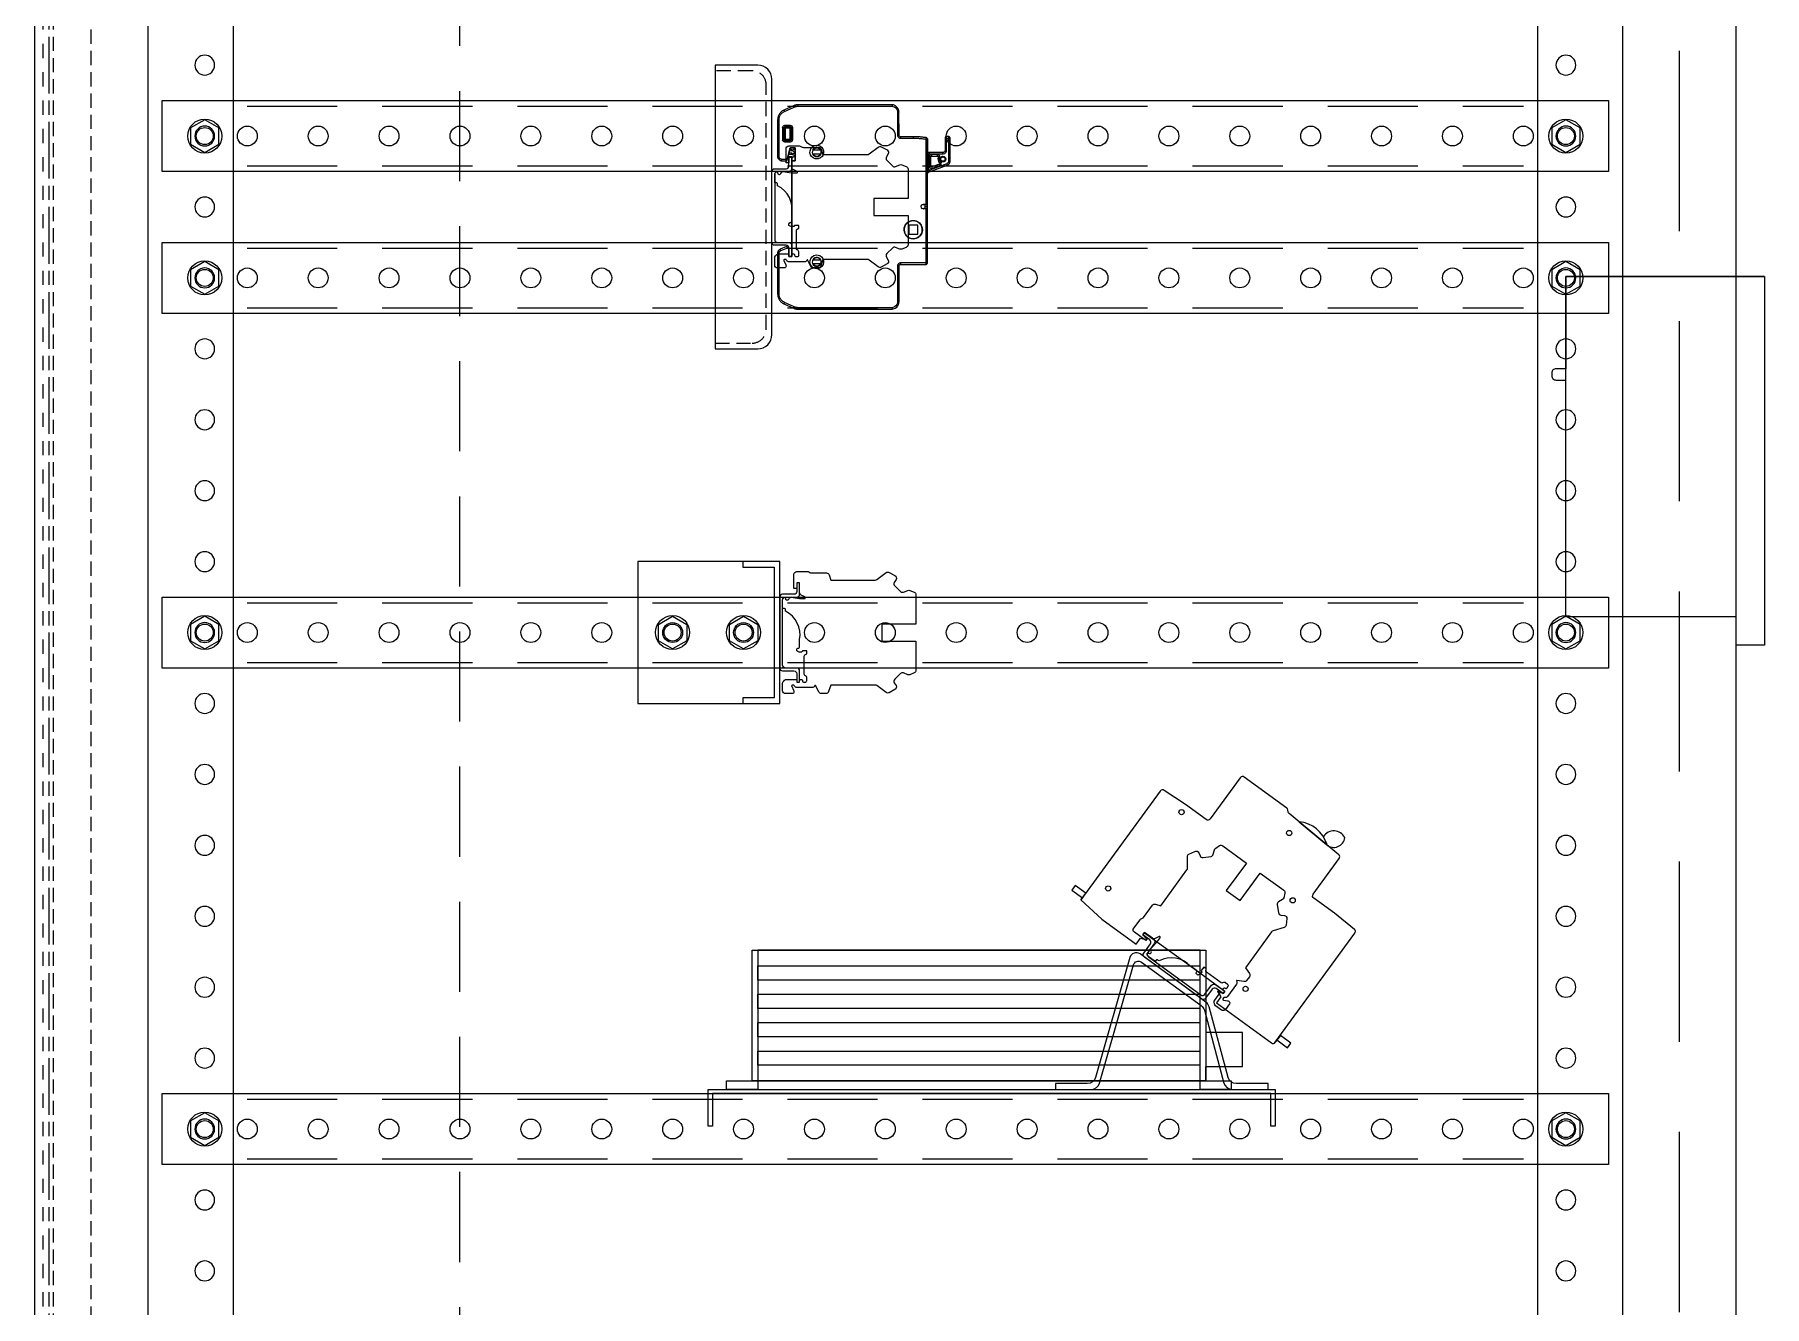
# Model space of a CAD drawing. Header units: millimetres. Extents: x 9130 to 9550, y -18883 to -17651.
# Drawn here: x 9334.8 to 9395.8, y -18685.9 to -18641.1 of the extents above; entities that cross this region are included whole.
import ezdxf

# ---------------------------------------------------------------- set-up
doc = ezdxf.new("R2010")
doc.units = ezdxf.units.MM
for name, pattern in [('DASHED', [0.75, 0.5, -0.25]), ('EPL_DASH', [1, 0.5, -0.5]), ('HIDDEN', [9.525, 6.35, -3.175]), ('HIDDEN2', [4.7625, 3.175, -1.5875])]:
    doc.linetypes.add(name, pattern=pattern)
for name, color, linetype in [('00 cian', 4, 'Continuous'), ('00 uvodnice', 82, 'Continuous'), ('01-KOSTUR ORMARA', 7, 'Continuous'), ('02-MODULI', 7, 'Continuous'), ('DIMENS', 4, 'Continuous')]:
    doc.layers.add(name, color=color, linetype=linetype)
doc.layers.add('30 crvena', color=1, linetype='Continuous', lineweight=0)
doc.layers.add('PDF2_Geometry', color=7, linetype='Continuous', true_color=0x010101)

# ---------------------------------------------------------------- blocks, each defined once
blk = doc.blocks.new('Bočni nosač 25mm za ormar sa upušt. vratima-Metplast')
at = {"color": 4}
for centre in [(1.5, 1.25), (49.5, 1.25)]:
    blk.add_circle(centre, 0.3, dxfattribs=at)
at = {"layer": '00 cian', "color": 2, "linetype": 'HIDDEN2'}
for p, q in [((3, 2.3), (48, 2.3)), ((3, 0.2), (48, 0.2))]:
    blk.add_line(p, q, dxfattribs=at)
at = {"layer": '00 cian', "color": 1}
blk.add_lwpolyline([(0, 2.5), (51, 2.5), (51, 0), (0, 0)], close=True, dxfattribs=at)
at = {"layer": '01-KOSTUR ORMARA', "color": 1, "linetype": 'Continuous', "lineweight": 15}
for points in [[(1.15, 1.25, 1), (1.85, 1.25, 1), (1.15, 1.25, 1)], [(49.15, 1.25, 1), (49.85, 1.25, 1), (49.15, 1.25, 1)]]:
    blk.add_lwpolyline(points, format="xyb", dxfattribs=at)
for centre in [(3, 1.25), (5.5, 1.25), (8, 1.25), (10.5, 1.25), (13, 1.25), (15.5, 1.25), (18, 1.25), (20.5, 1.25), (23, 1.25), (25.5, 1.25), (28, 1.25), (30.5, 1.25), (33, 1.25), (35.5, 1.25), (38, 1.25), (40.5, 1.25), (43, 1.25), (45.5, 1.25), (48, 1.25)]:
    blk.add_circle(centre, 0.35, dxfattribs=at)
at = {"layer": 'DIMENS'}
for points in [[(1, 0.961), (1.5, 0.673), (2, 0.961), (2, 1.539), (1.5, 1.827), (1, 1.539)], [(49, 0.961), (49.5, 0.673), (50, 0.961), (50, 1.539), (49.5, 1.827), (49, 1.539)]]:
    blk.add_lwpolyline(points, close=True, dxfattribs=at)
for centre in [(1.5, 1.25), (49.5, 1.25)]:
    blk.add_circle(centre, 0.6, dxfattribs=at)
blk = doc.blocks.new('Nosač za sol. osig. 1p-4p Bussmann-CHPV-10x38-Bočno')
at = {"layer": 'PDF2_Geometry', "lineweight": 9}
for points in [[(4.281, 1.526), (4.283, 1.526), (4.285, 1.536), (4.288, 1.545), (4.292, 1.554), (4.299, 1.561), (4.307, 1.568), (4.316, 1.573), (4.325, 1.576), (4.335, 1.576), (5.234, 1.576), (5.243, 1.578), (5.252, 1.58), (5.262, 1.585), (5.269, 1.592), (5.276, 1.599), (5.281, 1.609), (5.283, 1.618), (5.283, 1.627), (5.283, 4.78), (5.285, 4.79), (5.285, 4.797), (5.29, 4.804), (5.292, 4.811), (5.297, 4.816), (5.304, 4.823), (5.311, 4.825), (5.318, 4.83), (5.387, 4.853), (5.982, 5.072), (6.003, 5.082), (6.013, 5.088), (6.023, 5.095), (6.033, 5.103), (6.042, 5.113), (6.051, 5.123), (6.058, 5.134), (6.065, 5.145), (6.071, 5.157), (6.076, 5.169), (6.079, 5.181), (6.081, 5.193), (6.083, 5.216), (6.083, 6.029), (6.081, 6.041), (6.079, 6.046), (6.077, 6.052), (6.075, 6.056), (6.072, 6.06), (6.068, 6.064), (6.064, 6.068), (6.06, 6.071), (6.055, 6.074), (6.051, 6.076), (6.046, 6.079), (6.041, 6.081), (6.031, 6.081), (5.947, 6.081), (5.939, 6.076), (5.933, 6.073), (5.928, 6.07), (5.925, 6.069), (5.923, 6.067), (5.921, 6.066), (5.919, 6.063), (5.918, 6.06), (5.915, 6.056), (5.912, 6.049), (5.907, 6.041), (5.907, 6.029), (5.907, 5.598), (5.905, 5.581), (5.904, 5.574), (5.902, 5.566), (5.898, 5.559), (5.894, 5.553), (5.888, 5.546), (5.882, 5.54), (5.876, 5.535), (5.868, 5.531), (5.861, 5.527), (5.853, 5.524), (5.846, 5.522), (5.832, 5.52), (5.347, 5.52), (5.338, 5.518), (5.33, 5.515), (5.323, 5.512), (5.316, 5.507), (5.31, 5.502), (5.304, 5.496), (5.299, 5.489), (5.294, 5.482), (5.291, 5.475), (5.288, 5.467), (5.285, 5.459), (5.283, 5.445), (5.283, 6.001), (5.283, 4.78), (5.283, 6.001), (5.282, 6.006), (5.28, 6.011), (5.278, 6.015), (5.276, 6.019), (5.273, 6.023), (5.269, 6.027), (5.266, 6.03), (5.262, 6.033), (5.258, 6.036), (5.254, 6.039), (5.25, 6.041), (5.241, 6.044), (5.182, 6.051), (5.151, 6.054), (5.12, 6.058), (5.088, 6.061), (5.056, 6.064), (5.024, 6.067), (4.991, 6.069), (4.959, 6.071), (4.927, 6.073), (4.895, 6.074), (4.864, 6.075), (4.835, 6.074), (4.777, 6.074), (4.777, 6.077), (4.336, 6.074), (4.336, 6.077), (4.327, 6.077), (4.317, 6.079), (4.308, 6.084), (4.301, 6.091), (4.294, 6.098), (4.289, 6.107), (4.287, 6.117), (4.282, 6.126), (4.284, 6.126), (4.282, 6.941), (4.284, 6.941), (4.279, 6.991, 0.2868), (4.085, 7.195), (4.036, 7.2), (0.719, 7.2), (0.697, 7.2), (0.685, 7.199), (0.673, 7.197), (0.662, 7.196), (0.652, 7.195), (0.642, 7.193), (0.633, 7.191), (0.623, 7.188), (0.613, 7.186), (0.603, 7.182), (0.592, 7.178), (0.58, 7.174), (0.561, 7.167), (0.224, 7.014), (0.177, 6.988), (0.152, 6.971), (0.129, 6.952), (0.107, 6.931), (0.087, 6.909), (0.069, 6.885), (0.053, 6.86), (0.039, 6.833), (0.027, 6.806), (0.018, 6.778), (0.01, 6.749), (0.005, 6.719), (0, 6.665), (0, 5.382), (0.002, 5.352), (0.007, 5.335), (0.014, 5.32), (0.021, 5.305), (0.03, 5.292), (0.039, 5.28), (0.051, 5.269), (0.063, 5.259), (0.076, 5.25), (0.09, 5.243), (0.106, 5.237), (0.123, 5.232), (0.153, 5.229), (0.33, 5.229), (0.332, 5.229), (0.332, 5.236), (0.335, 5.243), (0.337, 5.251), (0.339, 5.26), (0.342, 5.269), (0.344, 5.279), (0.443, 5.689), (0.62, 5.689), (0.62, 5.229), (0.5, 5.229), (0.5, 1.85), (0.4, 1.85), (0.4, 2.149), (0.368, 2.165), (0.356, 2.172), (0.353, 2.175), (0.349, 2.177), (0.346, 2.18), (0.343, 2.182), (0.339, 2.185), (0.336, 2.187), (0.332, 2.19), (0.329, 2.192), (0.325, 2.194), (0.322, 2.196), (0.318, 2.198), (0.316, 2.201), (0.097, 2.111), (0.075, 2.102), (0.065, 2.095), (0.055, 2.088), (0.046, 2.08), (0.037, 2.071), (0.029, 2.061), (0.023, 2.051), (0.017, 2.04), (0.012, 2.029), (0.008, 2.017), (0.004, 2.005), (0.002, 1.993), (0, 1.97), (0, 0.535), (0.005, 0.478), (0.01, 0.449), (0.018, 0.42), (0.028, 0.392), (0.04, 0.365), (0.054, 0.339), (0.07, 0.314), (0.088, 0.29), (0.108, 0.268), (0.129, 0.248), (0.152, 0.229), (0.177, 0.212), (0.224, 0.186), (0.561, 0.033), (0.58, 0.026), (0.592, 0.021), (0.604, 0.016), (0.614, 0.013), (0.624, 0.01), (0.633, 0.008), (0.642, 0.007), (0.652, 0.005), (0.662, 0.004), (0.672, 0.003), (0.684, 0.002), (0.697, 0), (4.036, 0), (4.078, 0.005, 0.311146), (4.278, 0.205), (4.283, 0.254), (4.283, 0.254), (4.283, 1.526)], [(5.234, 3.536), (5.234, 1.627), (4.334, 1.627), (4.314, 1.625), (4.303, 1.623), (4.293, 1.619), (4.283, 1.614), (4.274, 1.608), (4.266, 1.601), (4.258, 1.593), (4.252, 1.584), (4.246, 1.575), (4.241, 1.565), (4.237, 1.555), (4.234, 1.545), (4.234, 1.522), (4.234, 0.254), (4.229, 0.214, -0.296198), (4.069, 0.054), (4.029, 0.049), (0.711, 0.049), (0.702, 0.052), (0.696, 0.051), (0.687, 0.052), (0.677, 0.053), (0.667, 0.054), (0.655, 0.056), (0.644, 0.059), (0.632, 0.061), (0.622, 0.064), (0.612, 0.067), (0.604, 0.07), (0.598, 0.073), (0.582, 0.08), (0.245, 0.233), (0.213, 0.253), (0.185, 0.274), (0.159, 0.296), (0.137, 0.318), (0.117, 0.341), (0.1, 0.364), (0.086, 0.388), (0.074, 0.412), (0.065, 0.437), (0.058, 0.462), (0.054, 0.488), (0.052, 0.535), (0.052, 1.97), (0.052, 1.986), (0.054, 1.994), (0.057, 2.002), (0.06, 2.009), (0.063, 2.017), (0.067, 2.024), (0.071, 2.03), (0.076, 2.036), (0.081, 2.042), (0.087, 2.048), (0.094, 2.052), (0.101, 2.057), (0.115, 2.064), (0.368, 2.165), (0.4, 2.149), (0.4, 1.85), (0.5, 1.85), (0.5, 5.229), (0.62, 5.229), (0.62, 5.689), (0.443, 5.689), (0.344, 5.279), (0.153, 5.279), (0.132, 5.281), (0.12, 5.286), (0.109, 5.29), (0.1, 5.295), (0.091, 5.301), (0.084, 5.307), (0.077, 5.313), (0.071, 5.321), (0.066, 5.329), (0.061, 5.339), (0.056, 5.349), (0.052, 5.361), (0.052, 5.382), (0.052, 6.665), (0.054, 6.712), (0.058, 6.737), (0.064, 6.761), (0.073, 6.786), (0.083, 6.81), (0.096, 6.833), (0.111, 6.856), (0.127, 6.877), (0.144, 6.897), (0.163, 6.916), (0.182, 6.932), (0.203, 6.946), (0.245, 6.967), (0.582, 7.12), (0.598, 7.127), (0.608, 7.13), (0.617, 7.133), (0.626, 7.136), (0.635, 7.139), (0.645, 7.141), (0.654, 7.143), (0.664, 7.145), (0.673, 7.147), (0.683, 7.148), (0.692, 7.148), (0.702, 7.148), (0.712, 7.15), (4.03, 7.15), (4.07, 7.146, -0.296053), (4.23, 6.986), (4.235, 6.946), (4.235, 6.13), (4.235, 6.111), (4.238, 6.1), (4.242, 6.089), (4.247, 6.079), (4.253, 6.069), (4.26, 6.06), (4.267, 6.052), (4.275, 6.044), (4.284, 6.038), (4.294, 6.033), (4.304, 6.029), (4.315, 6.027), (4.342, 6.025), (4.783, 6.025), (4.842, 6.025), (4.874, 6.024), (4.906, 6.023), (4.937, 6.021), (4.968, 6.02), (4.999, 6.018), (5.029, 6.016), (5.06, 6.014), (5.09, 6.011), (5.122, 6.007), (5.153, 6.004), (5.186, 5.999), (5.234, 5.992), (5.234, 3.69)], [(1.301, 5.398), (1.341, 5.381), (1.383, 5.374), (1.428, 5.381), (1.465, 5.398, 0.615947), (1.447, 5.68), (1.407, 5.692), (1.362, 5.692)]]:
    blk.add_lwpolyline(points, format="xyb", dxfattribs=at)
for points in [[(0.245, 6.967), (0.24, 6.976), (0.238, 6.986), (0.233, 6.993), (0.229, 7.007), (0.226, 7.009), (0.224, 7.014)], [(0.582, 7.12), (0.577, 7.129), (0.575, 7.139), (0.57, 7.146), (0.568, 7.153), (0.563, 7.162), (0.561, 7.165), (0.561, 7.167)], [(0.719, 7.2), (0.719, 7.15)], [(4.036, 7.2), (4.036, 7.15)], [(4.282, 6.946), (4.235, 6.946)], [(0.179, 6.406), (0.179, 6.387), (0.179, 5.982), (0.179, 5.961)], [(0.188, 6.387), (0.179, 6.387)], [(0.226, 5.982), (0.229, 5.982), (0.229, 6.387), (0.226, 6.387)], [(0.231, 6.387), (0.229, 6.387), (0.231, 6.397), (0.233, 6.406), (0.238, 6.415), (0.245, 6.422), (0.252, 6.43), (0.262, 6.434), (0.271, 6.437), (0.28, 6.437), (0.28, 6.439)], [(0.259, 6.486), (0.28, 6.488), (0.429, 6.488), (0.45, 6.486)], [(0.271, 6.387), (0.28, 6.387), (0.28, 6.397)], [(0.271, 5.982), (0.28, 5.982), (0.28, 6.387), (0.429, 6.387), (0.429, 6.397)], [(0.28, 6.488), (0.28, 6.479)], [(0.28, 6.434), (0.28, 6.437), (0.429, 6.437), (0.429, 6.439)], [(0.429, 6.488), (0.429, 6.479)], [(0.429, 6.434), (0.429, 6.437), (0.441, 6.437)], [(0.441, 6.387), (0.429, 6.387), (0.429, 5.982), (0.441, 5.982)], [(0.476, 6.387), (0.481, 6.387), (0.481, 5.982), (0.476, 5.982)], [(0.481, 6.397), (0.481, 6.387), (0.485, 6.387)], [(0.532, 6.387), (0.521, 6.387)], [(0.53, 6.406), (0.532, 6.387), (0.532, 5.982), (0.53, 5.961)], [(4.282, 6.126), (4.235, 6.126)], [(0.179, 5.982), (0.188, 5.982)], [(0.231, 5.982), (0.229, 5.982), (0.231, 5.972), (0.233, 5.963), (0.238, 5.954), (0.245, 5.947), (0.252, 5.939), (0.262, 5.935), (0.271, 5.932), (0.28, 5.93), (0.28, 5.928)], [(0.45, 5.881), (0.429, 5.881), (0.28, 5.881), (0.259, 5.881)], [(0.429, 5.972), (0.429, 5.982), (0.28, 5.982), (0.28, 5.972)], [(0.429, 5.928), (0.429, 5.93), (0.28, 5.93), (0.28, 5.932)], [(0.28, 5.89), (0.28, 5.881)], [(0.514, 5.489), (0.509, 5.489), (0.502, 5.491), (0.466, 5.496), (0.419, 5.503), (0.401, 5.505)], [(0.419, 5.593), (0.429, 5.59)], [(0.441, 5.932), (0.429, 5.93), (0.429, 5.932)], [(0.429, 5.89), (0.429, 5.881)], [(0.514, 5.616), (0.511, 5.616), (0.504, 5.619), (0.478, 5.623), (0.436, 5.628), (0.429, 5.628)], [(0.483, 5.588), (0.464, 5.586)], [(0.485, 5.982), (0.481, 5.982), (0.481, 5.972)], [(0.521, 5.982), (0.532, 5.982)], [(0.57, 5.682), (0.575, 5.677)], [(1.498, 5.633), (1.522, 5.598), (1.246, 5.598), (1.268, 5.633)], [(1.279, 5.751), (1.331, 5.77), (1.383, 5.775), (1.437, 5.77), (1.489, 5.751)], [(4.336, 6.034), (4.336, 6.025)], [(4.783, 6.034), (4.783, 6.025)], [(5.283, 5.992), (5.234, 5.992), (5.234, 6.001), (5.236, 6.011), (5.238, 6.02), (5.238, 6.034), (5.241, 6.039), (5.241, 6.044), (5.182, 6.051)], [(5.356, 5.471), (5.361, 5.471), (5.361, 5.52)], [(5.832, 5.471), (5.832, 5.52)], [(5.907, 6.029), (5.912, 6.029)], [(5.907, 5.598), (5.959, 5.598)], [(5.947, 6.029), (5.959, 6.029), (5.959, 6.081)], [(5.957, 5.572), (5.959, 5.598), (5.959, 6.029), (6.031, 6.029), (6.031, 5.216), (6.029, 5.2)], [(6.031, 6.081), (6.031, 6.029), (6.083, 6.029)], [(0.153, 5.229), (0.153, 5.279), (0.132, 5.281)], [(0.368, 5.35), (0.403, 5.35)], [(0.514, 5.362), (0.516, 5.362), (0.511, 5.362), (0.492, 5.364), (0.459, 5.371), (0.415, 5.376), (0.37, 5.381)], [(0.391, 5.468), (0.424, 5.463), (0.471, 5.458), (0.511, 5.451), (0.54, 5.447), (0.561, 5.437), (0.57, 5.43), (0.577, 5.423), (0.582, 5.414), (0.584, 5.399), (0.582, 5.381), (0.575, 5.364), (0.556, 5.35), (0.551, 5.35), (0.54, 5.35), (0.537, 5.35)], [(0.49, 5.463), (0.464, 5.458)], [(1.268, 5.433), (1.246, 5.471), (1.522, 5.471), (1.498, 5.433)], [(1.437, 5.299), (1.383, 5.292), (1.331, 5.299)], [(5.283, 5.445), (5.335, 5.445), (5.335, 5.449)], [(5.283, 5.445), (5.283, 4.926), (5.285, 4.926)], [(5.283, 4.926), (5.285, 4.908)], [(5.325, 4.926), (5.335, 4.926), (5.335, 5.445)], [(5.368, 4.851), (5.387, 4.853), (5.387, 4.856), (5.384, 4.858), (5.384, 4.863), (5.382, 4.868), (5.38, 4.875), (5.375, 4.884), (5.373, 4.893), (5.37, 4.903), (5.363, 4.9), (5.356, 4.9), (5.351, 4.903), (5.347, 4.905), (5.342, 4.91), (5.337, 4.915), (5.335, 4.919), (5.335, 4.926)], [(5.361, 5.471), (5.832, 5.471), (5.856, 5.473)], [(5.662, 5.442), (5.643, 5.445), (5.436, 5.445), (5.422, 5.442), (5.408, 5.44), (5.394, 5.433), (5.373, 5.412), (5.365, 5.398), (5.361, 5.383), (5.361, 5.369)], [(5.37, 5.369), (5.361, 5.369), (5.361, 5.035)], [(5.37, 5.035), (5.361, 5.035), (5.363, 5.016)], [(5.979, 5.127), (5.965, 5.12), (5.37, 4.903)], [(5.408, 5.035), (5.41, 5.035), (5.41, 5.369), (5.408, 5.369)], [(5.41, 5.369), (5.413, 5.374), (5.413, 5.379), (5.415, 5.383), (5.42, 5.386), (5.422, 5.391), (5.427, 5.393), (5.436, 5.393), (5.436, 5.395)], [(5.413, 5.03), (5.41, 5.035)], [(5.436, 5.435), (5.436, 5.445)], [(5.436, 5.393), (5.643, 5.393), (5.643, 5.395)], [(5.446, 4.959), (5.462, 4.964), (5.46, 4.974), (5.455, 4.981), (5.453, 4.99), (5.45, 4.997), (5.448, 5.004), (5.448, 5.007), (5.446, 5.011), (5.438, 5.009)], [(5.726, 5.058), (5.724, 5.068), (5.719, 5.077), (5.717, 5.087), (5.714, 5.094), (5.712, 5.098), (5.709, 5.103), (5.709, 5.108), (5.446, 5.011)], [(5.462, 4.964), (5.726, 5.058), (5.745, 5.068)], [(5.643, 5.435), (5.643, 5.445)], [(5.643, 5.393), (5.651, 5.393), (5.658, 5.391), (5.662, 5.388), (5.665, 5.381), (5.669, 5.376), (5.669, 5.365), (5.667, 5.358)], [(5.714, 5.339), (5.705, 5.341), (5.698, 5.346), (5.688, 5.348), (5.681, 5.353), (5.676, 5.355), (5.672, 5.358), (5.667, 5.358), (5.658, 5.332)], [(5.695, 5.171), (5.717, 5.15)], [(5.707, 5.318), (5.714, 5.339), (5.719, 5.355)], [(5.714, 5.11), (5.709, 5.108)], [(5.749, 5.19), (5.742, 5.181), (5.738, 5.174), (5.731, 5.167), (5.726, 5.162), (5.721, 5.157), (5.719, 5.153), (5.717, 5.15), (5.721, 5.146)], [(5.764, 5.174), (5.749, 5.19), (5.735, 5.204)], [(5.982, 5.072), (5.979, 5.075), (5.979, 5.08), (5.975, 5.094), (5.97, 5.101), (5.968, 5.11), (5.962, 5.119)], [(6.083, 5.216), (6.031, 5.216)], [(5.102, 3.682), (5.132, 3.69), (5.16, 3.682), (5.182, 3.671), (5.196, 3.654), (5.203, 3.638), (5.283, 3.638), (5.283, 3.654)], [(5.25, 3.69), (5.234, 3.69), (5.132, 3.69)], [(4.604, 3.06), (4.592, 3.06)], [(4.66, 3.098), (4.721, 3.117), (4.783, 3.122), (4.846, 3.117), (4.908, 3.098)], [(4.962, 3.07), (4.962, 3.063)], [(5.283, 3.572), (5.283, 3.588), (5.203, 3.588), (5.196, 3.572), (5.182, 3.555), (5.16, 3.541), (5.132, 3.536), (5.102, 3.541)], [(5.25, 3.536), (5.234, 3.536), (5.132, 3.536), (5.146, 3.539)], [(5.201, 3.583), (5.203, 3.583), (5.203, 3.588), (5.205, 3.593), (5.208, 3.6), (5.208, 3.626), (5.205, 3.633), (5.203, 3.638)], [(4.846, 2.481), (4.783, 2.474), (4.721, 2.481)], [(0.111, 2.073), (0.11, 2.076), (0.109, 2.079), (0.108, 2.082), (0.107, 2.085), (0.105, 2.088), (0.104, 2.091), (0.102, 2.094), (0.101, 2.098), (0.099, 2.101), (0.098, 2.105), (0.097, 2.109), (0.097, 2.111)], [(0.101, 2.057), (0.115, 2.064), (0.111, 2.073)], [(1.498, 1.767), (1.522, 1.729), (1.246, 1.729), (1.268, 1.767)], [(1.268, 1.567), (1.246, 1.602), (1.522, 1.602), (1.498, 1.567)], [(1.301, 1.531), (1.341, 1.513), (1.383, 1.508), (1.428, 1.513), (1.465, 1.531)], [(1.447, 1.812), (1.407, 1.824), (1.362, 1.824)], [(4.234, 1.526), (4.243, 1.526)], [(4.335, 1.627), (4.335, 1.618)], [(5.283, 1.627), (5.234, 1.627), (5.234, 1.576)], [(0.224, 0.186), (0.226, 0.191), (0.229, 0.193), (0.231, 0.2), (0.233, 0.207), (0.238, 0.214), (0.24, 0.224), (0.245, 0.233), (0.206, 0.258)], [(0.561, 0.033), (0.561, 0.035), (0.563, 0.038), (0.565, 0.042), (0.568, 0.047), (0.57, 0.054), (0.575, 0.061), (0.577, 0.071), (0.582, 0.08)], [(4.036, 0.049), (4.036, 0)], [(4.234, 0.254), (4.283, 0.254)]]:
    blk.add_lwpolyline(points, dxfattribs=at)
for points in [[(4.663, 2.504), (4.721, 2.486), (4.783, 2.481), (4.846, 2.486), (4.905, 2.504, 0.740868), (4.846, 3.11), (4.783, 3.117), (4.721, 3.11, 0.742274)], [(1.279, 1.885), (1.331, 1.901), (1.383, 1.908), (1.437, 1.901), (1.489, 1.885, -0.707214), (1.437, 1.43), (1.383, 1.425), (1.331, 1.43, -0.711271)]]:
    blk.add_lwpolyline(points, format="xyb", close=True, dxfattribs=at)
blk.add_lwpolyline([(4.943, 2.957), (4.625, 2.957), (4.625, 2.639), (4.943, 2.639)], close=True, dxfattribs=at)
for centre, radius in [((5.831, 5.288), 0.102), ((5.831, 5.287), 0.0759)]:
    blk.add_circle(centre, radius, dxfattribs=at)
for points in [[(0, 6.665), (0.016, 6.665), (0.028, 6.665), (0.052, 6.665)], [(0.179, 6.406), (0.194, 6.454), (0.212, 6.469), (0.259, 6.486)], [(0.226, 6.387), (0.214, 6.387), (0.201, 6.387), (0.188, 6.387)], [(0.231, 6.387), (0.244, 6.387), (0.258, 6.387), (0.271, 6.387)], [(0.28, 6.479), (0.28, 6.466), (0.28, 6.452), (0.28, 6.439)], [(0.28, 6.434), (0.28, 6.422), (0.28, 6.409), (0.28, 6.397)], [(0.429, 6.479), (0.429, 6.466), (0.429, 6.452), (0.429, 6.439)], [(0.429, 6.434), (0.429, 6.422), (0.429, 6.409), (0.429, 6.397)], [(0.441, 6.437), (0.462, 6.433), (0.473, 6.415), (0.481, 6.397)], [(0.476, 6.387), (0.464, 6.387), (0.452, 6.387), (0.441, 6.387)], [(0.45, 6.486), (0.497, 6.469), (0.515, 6.454), (0.53, 6.406)], [(0.521, 6.387), (0.509, 6.387), (0.497, 6.387), (0.485, 6.387)], [(0.259, 5.881), (0.213, 5.897), (0.195, 5.914), (0.179, 5.961)], [(0.188, 5.982), (0.201, 5.982), (0.214, 5.982), (0.226, 5.982)], [(0.271, 5.982), (0.258, 5.982), (0.244, 5.982), (0.231, 5.982)], [(0.28, 5.972), (0.28, 5.959), (0.28, 5.946), (0.28, 5.932)], [(0.28, 5.928), (0.28, 5.915), (0.28, 5.903), (0.28, 5.89)], [(0.429, 5.972), (0.429, 5.959), (0.429, 5.946), (0.429, 5.932)], [(0.429, 5.928), (0.429, 5.915), (0.429, 5.903), (0.429, 5.89)], [(0.429, 5.59), (0.611, 5.593), (0.642, 5.477), (0.49, 5.463)], [(0.441, 5.982), (0.452, 5.982), (0.464, 5.982), (0.476, 5.982)], [(0.481, 5.972), (0.473, 5.954), (0.462, 5.936), (0.441, 5.932)], [(0.53, 5.961), (0.514, 5.914), (0.497, 5.897), (0.45, 5.881)], [(0.575, 5.677), (0.614, 5.614), (0.529, 5.59), (0.483, 5.588)], [(0.485, 5.982), (0.497, 5.982), (0.509, 5.982), (0.521, 5.982)], [(1.331, 5.299), (1.107, 5.349), (1.073, 5.652), (1.279, 5.751)], [(1.362, 5.692), (1.214, 5.666), (1.173, 5.48), (1.301, 5.398)], [(1.268, 5.633), (1.334, 5.705), (1.432, 5.706), (1.498, 5.633)], [(1.489, 5.751), (1.694, 5.651), (1.66, 5.35), (1.437, 5.299)], [(4.336, 6.074), (4.336, 6.061), (4.336, 6.048), (4.336, 6.034)], [(4.783, 6.074), (4.783, 6.061), (4.783, 6.048), (4.783, 6.034)], [(5.856, 5.473), (5.912, 5.486), (5.94, 5.518), (5.957, 5.572)], [(5.912, 6.029), (5.924, 6.029), (5.936, 6.029), (5.947, 6.029)], [(0, 5.382), (0.016, 5.382), (0.028, 5.382), (0.052, 5.382)], [(0.403, 5.35), (0.448, 5.35), (0.492, 5.35), (0.537, 5.35)], [(1.498, 5.433), (1.439, 5.364), (1.327, 5.365), (1.268, 5.433)], [(5.325, 4.926), (5.312, 4.926), (5.299, 4.926), (5.285, 4.926)], [(5.285, 4.908), (5.299, 4.868), (5.325, 4.849), (5.368, 4.851)], [(5.335, 5.449), (5.346, 5.47), (5.336, 5.46), (5.356, 5.471)], [(5.363, 5.016), (5.373, 4.981), (5.409, 4.954), (5.446, 4.959)], [(5.408, 5.369), (5.395, 5.369), (5.383, 5.369), (5.37, 5.369)], [(5.408, 5.035), (5.395, 5.035), (5.383, 5.035), (5.37, 5.035)], [(5.438, 5.009), (5.425, 5.008), (5.415, 5.017), (5.413, 5.03)], [(5.436, 5.395), (5.436, 5.409), (5.436, 5.422), (5.436, 5.435)], [(5.643, 5.395), (5.643, 5.409), (5.643, 5.422), (5.643, 5.435)], [(5.658, 5.332), (5.643, 5.283), (5.66, 5.207), (5.695, 5.171)], [(5.719, 5.355), (5.73, 5.393), (5.698, 5.434), (5.662, 5.442)], [(5.735, 5.204), (5.706, 5.241), (5.7, 5.272), (5.707, 5.318)], [(5.721, 5.146), (5.73, 5.129), (5.728, 5.121), (5.714, 5.11)], [(5.745, 5.068), (5.776, 5.092), (5.788, 5.141), (5.764, 5.174)], [(6.029, 5.2), (6.028, 5.168), (6.004, 5.144), (5.979, 5.127)], [(5.102, 3.682), (5.039, 3.652), (5.04, 3.572), (5.102, 3.541)], [(5.283, 3.654), (5.287, 3.685), (5.274, 3.685), (5.25, 3.69)], [(4.721, 2.481), (4.404, 2.548), (4.364, 2.968), (4.66, 3.098)], [(4.908, 3.098), (5.202, 2.972), (5.163, 2.545), (4.846, 2.481)], [(5.25, 3.536), (5.279, 3.533), (5.285, 3.546), (5.283, 3.572)], [(0.052, 1.97), (0.028, 1.97), (0.016, 1.97), (0, 1.97)], [(1.268, 1.767), (1.327, 1.835), (1.439, 1.836), (1.498, 1.767)], [(1.362, 1.824), (1.214, 1.801), (1.173, 1.607), (1.301, 1.531)], [(1.498, 1.567), (1.432, 1.494), (1.334, 1.495), (1.268, 1.567)], [(1.465, 1.531), (1.579, 1.594), (1.565, 1.764), (1.447, 1.812)], [(4.243, 1.526), (4.256, 1.526), (4.268, 1.526), (4.281, 1.526)], [(4.335, 1.618), (4.335, 1.605), (4.335, 1.591), (4.335, 1.576)], [(0.052, 0.535), (0.028, 0.535), (0.016, 0.535), (0, 0.535)]]:
    blk.add_open_spline(points, degree=3, dxfattribs=at)
blk = doc.blocks.new('Aut. osig. bočno')
at = {"color": 3}
blk.add_lwpolyline([(6.79, 2.648), (6.898, 4.367, -0.182739), (6.927, 4.431), (6.971, 4.475, 0.198912), (7, 4.546), (7, 6.404, 0.414214), (6.9, 6.504), (5.1, 6.504, -0.414214), (5, 6.604), (5, 7.504), (4.955, 8.409, 0.399656), (4.855, 8.504), (0.1, 8.504), (0.4, 8.504), (0.4, 8.964), (0.2, 8.964), (0.2, 8.504), (0.1, 8.504), (0, 7.504), (0, 6.004), (0.26, 6.004), (0.339, 5.804), (0.359, 5.804), (0.4, 6.004), (0.5, 6.004), (0.5, 4.254), (0.5, 2.504), (0.4, 2.504), (0.36, 2.704), (0.34, 2.704), (0.26, 2.504), (0, 2.504), (0, 0.104, 0.414214), (0.1, 0.004), (0.2, 0.004), (0.2, -0.456), (0.4, -0.456), (0.4, 0.004), (0.1, 0.004), (4.855, 0.004, 0.399656), (4.955, 0.099), (5, 1.004), (5, 1.904, -0.414214), (5.1, 2.004), (6.656, 2.004, 0.396047), (6.756, 2.098), (6.79, 2.648, 0.603828), (7.368, 2.282, 0.591014), (6.957, 2.906), (6.948, 2.915, -0.071298), (6.79, 2.648, 0.317797), (6.869, 3.905), (6.79, 2.648)], format="xyb", dxfattribs=at)
for centre in [(1, 7.96), (4.7, 7.46), (6.344, 3.96), (4.5, 2.46), (1, 1.96)]:
    blk.add_circle(centre, 0.0911, dxfattribs=at)
blk = doc.blocks.new('Matica M6')
at = {"color": 4}
blk.add_circle((0.6, 0.6), 0.3, dxfattribs=at)
at = {"layer": 'DIMENS'}
blk.add_lwpolyline([(1.1, 0.311), (0.6, 0.023), (0.1, 0.311), (0.1, 0.889), (0.6, 1.177), (1.1, 0.889)], close=True, dxfattribs=at)
blk.add_circle((0.6, 0.6), 0.6, dxfattribs=at)

msp = doc.modelspace()

# ---------------------------------------------------------------- linework, layer by layer
at = {"color": 5, "linetype": 'EPL_DASH', "lineweight": 15}
msp.add_lwpolyline([(9335.0897, -18622.4114), (9335.2897, -18622.4114), (9335.2897, -18816.9114), (9335.0897, -18816.9114)], close=True, dxfattribs=at)
at = {"color": 4, "linetype": 'DASHED'}
msp.add_lwpolyline([(9336.7897, -18622.4114), (9335.2897, -18622.4114), (9335.2897, -18816.9114), (9336.7897, -18816.9114), (9336.7897, -18622.4114), (9335.4397, -18622.4114), (9335.4397, -18816.9114)], dxfattribs=at)
at = {"color": 4, "linetype": 'HIDDEN2'}
msp.add_lwpolyline([(9341.7897, -18803.4114), (9349.7897, -18803.4114), (9349.7897, -18633.6614), (9341.7897, -18633.6614)], close=True, dxfattribs=at)
at = {"color": 3}
for points in [[(9361.4897, -18647.4114, 0.337047), (9360.9897, -18646.4114), (9360.9897, -18646.3614, 0.4142136), (9360.9397, -18646.3114), (9360.9097, -18646.3114, -0.4142136), (9360.8897, -18646.2914), (9360.8897, -18646.0114, -0.3086931), (9360.9603, -18645.9158), (9360.9603, -18645.9158, -0.294813), (9360.9897, -18645.9614), (9360.9897, -18645.9614, 0.4142136), (9361.0397, -18646.0114), (9361.0608, -18646.0114, 0.2679492), (9361.1041, -18645.9864), (9361.1305, -18645.9408, -0.3072166), (9361.181, -18645.9163), (9361.4861, -18645.9609, 0.0362808), (9361.4933, -18645.9614), (9361.6697, -18645.9614, 0.4142136), (9361.6897, -18645.9414), (9361.6897, -18645.9238, 0.284079), (9361.6786, -18645.9059), (9361.545, -18645.839, -0.284079), (9361.4897, -18645.7496), (9361.4897, -18645.4114), (9361.3897, -18645.4114), (9361.3897, -18645.6114), (9361.2897, -18645.6114), (9361.2897, -18645.1114, -0.4142136), (9361.3897, -18645.0114), (9361.7629, -18645.0114, -0.1316525), (9361.8129, -18645.0248), (9361.8531, -18645.048, 0.1316525), (9361.9031, -18645.0614), (9362.4343, -18645.0614, -0.3228228), (9362.5291, -18645.1298), (9362.5897, -18645.3114), (9364.1564, -18645.3114, 0.1622777), (9364.2164, -18645.2914), (9364.5383, -18645.0499, -0.2933199), (9364.6461, -18645.0421), (9364.8495, -18645.1526, -0.4217999), (9364.8884, -18645.2905), (9364.8281, -18645.395, 0.3394543), (9364.8439, -18645.5157), (9365.0431, -18645.7148, 0.3000211), (9365.1509, -18645.7369), (9365.3026, -18645.6763, -0.1925824), (9365.3768, -18645.6763), (9365.5268, -18645.7363, -0.3066784), (9365.5897, -18645.8291), (9365.5897, -18646.8614), (9364.3897, -18646.8614), (9364.3897, -18647.4614), (9365.5897, -18647.4614), (9365.5897, -18648.4937, -0.3066784), (9365.5268, -18648.5866), (9365.3768, -18648.6466, -0.1925824), (9365.3026, -18648.6466), (9365.1509, -18648.5859, 0.3000211), (9365.0431, -18648.608), (9364.8439, -18648.8071, 0.3394543), (9364.8281, -18648.9279), (9364.8884, -18649.0323, -0.4217999), (9364.8495, -18649.1702), (9364.6461, -18649.2808, -0.2933199), (9364.5383, -18649.2729), (9364.2164, -18649.0314, 0.1622777), (9364.1564, -18649.0114), (9362.5897, -18649.0114), (9362.5125, -18649.243, -0.3228228), (9362.4176, -18649.3114), (9362.2515, -18649.3114, -0.284079), (9362.1621, -18649.2561), (9362.048, -18649.028, 0.5975099), (9362.0304, -18649.0275), (9362.0186, -18649.048, -0.2679492), (9361.932, -18649.098), (9361.3974, -18649.098, -0.2679492), (9361.3108, -18649.048), (9361.2984, -18649.0264, 0.2679492), (9361.2724, -18649.0114), (9361.2382, -18649.0114, 0.5575365), (9361.2114, -18649.0548), (9361.2791, -18649.1903, -0.1164338), (9361.2897, -18649.235), (9361.2897, -18649.2514, -0.4142136), (9361.2297, -18649.3114), (9360.9897, -18649.3114, -0.4142136), (9360.8897, -18649.2114), (9360.8897, -18648.9528, -0.1989124), (9360.919, -18648.8821), (9360.9604, -18648.8407, -0.1989124), (9361.0311, -18648.8114), (9361.3897, -18648.8114), (9361.3897, -18648.9114), (9361.4897, -18648.9114), (9361.4897, -18648.8614, -0.4142136), (9361.5397, -18648.8114), (9361.5397, -18648.8114, -0.4142136), (9361.5897, -18648.8614), (9361.5897, -18648.8614, 0.4142136), (9361.6397, -18648.9114), (9361.6897, -18648.9114, 0.4142136), (9361.7397, -18648.8614), (9361.7397, -18648.7403, 0.2679492), (9361.7147, -18648.697), (9361.6781, -18648.6758, -0.2679492), (9361.6531, -18648.6325), (9361.6531, -18647.9903, -0.2679492), (9361.6781, -18647.947), (9361.7397, -18647.9114), (9361.7397, -18647.8114), (9361.5897, -18647.8114), (9361.5647, -18647.8547, -0.1590432), (9361.3897, -18647.8114), (9361.3897, -18647.7614, -0.4142136), (9361.4397, -18647.7114), (9361.4397, -18647.7114, 0.4142136), (9361.4897, -18647.6614), (9361.4897, -18647.4114)], [(9361.768, -18662.4114, 0.337047), (9361.268, -18661.4114), (9361.268, -18661.3614, 0.4142136), (9361.218, -18661.3114), (9361.188, -18661.3114, -0.4142136), (9361.168, -18661.2914), (9361.168, -18661.0114, -0.3086931), (9361.2386, -18660.9158), (9361.2386, -18660.9158, -0.294813), (9361.268, -18660.9614), (9361.268, -18660.9614, 0.4142136), (9361.318, -18661.0114), (9361.3391, -18661.0114, 0.2679492), (9361.3824, -18660.9864), (9361.4088, -18660.9408, -0.3072166), (9361.4593, -18660.9163), (9361.7644, -18660.9609, 0.0362808), (9361.7716, -18660.9614), (9361.948, -18660.9614, 0.4142136), (9361.968, -18660.9414), (9361.968, -18660.9238, 0.284079), (9361.9569, -18660.9059), (9361.8233, -18660.839, -0.284079), (9361.768, -18660.7496), (9361.768, -18660.4114), (9361.668, -18660.4114), (9361.668, -18660.6114), (9361.568, -18660.6114), (9361.568, -18660.1114, -0.4142136), (9361.668, -18660.0114), (9362.0412, -18660.0114, -0.1316525), (9362.0912, -18660.0248), (9362.1314, -18660.048, 0.1316525), (9362.1814, -18660.0614), (9362.7126, -18660.0614, -0.3228228), (9362.8075, -18660.1298), (9362.868, -18660.3114), (9364.4347, -18660.3114, 0.1622777), (9364.4947, -18660.2914), (9364.8167, -18660.0499, -0.2933199), (9364.9244, -18660.0421), (9365.1278, -18660.1526, -0.4217999), (9365.1667, -18660.2905), (9365.1064, -18660.395, 0.3394543), (9365.1223, -18660.5157), (9365.3214, -18660.7148, 0.3000211), (9365.4292, -18660.7369), (9365.5809, -18660.6763, -0.1925824), (9365.6551, -18660.6763), (9365.8051, -18660.7363, -0.3066784), (9365.868, -18660.8291), (9365.868, -18661.8614), (9364.668, -18661.8614), (9364.668, -18662.4614), (9365.868, -18662.4614), (9365.868, -18663.4937, -0.3066784), (9365.8051, -18663.5866), (9365.6551, -18663.6466, -0.1925824), (9365.5809, -18663.6466), (9365.4292, -18663.5859, 0.3000211), (9365.3214, -18663.608), (9365.1223, -18663.8071, 0.3394543), (9365.1064, -18663.9279), (9365.1667, -18664.0323, -0.4217999), (9365.1278, -18664.1702), (9364.9244, -18664.2808, -0.2933199), (9364.8167, -18664.2729), (9364.4947, -18664.0314, 0.1622777), (9364.4347, -18664.0114), (9362.868, -18664.0114), (9362.7908, -18664.243, -0.3228228), (9362.6959, -18664.3114), (9362.5298, -18664.3114, -0.284079), (9362.4404, -18664.2561), (9362.3263, -18664.028, 0.5975099), (9362.3087, -18664.0275), (9362.2969, -18664.048, -0.2679492), (9362.2103, -18664.098), (9361.6757, -18664.098, -0.2679492), (9361.5891, -18664.048), (9361.5767, -18664.0264, 0.2679492), (9361.5507, -18664.0114), (9361.5165, -18664.0114, 0.5575365), (9361.4897, -18664.0548), (9361.5574, -18664.1903, -0.1164338), (9361.568, -18664.235), (9361.568, -18664.2514, -0.4142136), (9361.508, -18664.3114), (9361.268, -18664.3114, -0.4142136), (9361.168, -18664.2114), (9361.168, -18663.9528, -0.1989124), (9361.1973, -18663.8821), (9361.2387, -18663.8407, -0.1989124), (9361.3094, -18663.8114), (9361.668, -18663.8114), (9361.668, -18663.9114), (9361.768, -18663.9114), (9361.768, -18663.8614, -0.4142136), (9361.818, -18663.8114), (9361.818, -18663.8114, -0.4142136), (9361.868, -18663.8614), (9361.868, -18663.8614, 0.4142136), (9361.918, -18663.9114), (9361.968, -18663.9114, 0.4142136), (9362.018, -18663.8614), (9362.018, -18663.7403, 0.2679492), (9361.993, -18663.697), (9361.9564, -18663.6758, -0.2679492), (9361.9314, -18663.6325), (9361.9314, -18662.9903, -0.2679492), (9361.9564, -18662.947), (9362.018, -18662.9114), (9362.018, -18662.8114), (9361.868, -18662.8114), (9361.843, -18662.8547, -0.1590432), (9361.668, -18662.8114), (9361.668, -18662.7614, -0.4142136), (9361.718, -18662.7114), (9361.718, -18662.7114, 0.4142136), (9361.768, -18662.6614), (9361.768, -18662.4114)], [(9375.5482, -18673.9191, 0.337047), (9374.4458, -18673.7329), (9374.4054, -18673.7034, 0.4142136), (9374.3356, -18673.7143), (9374.3179, -18673.7385, -0.4142136), (9374.2899, -18673.7428), (9374.0638, -18673.5776, -0.3086931), (9374.0283, -18673.4643), (9374.0283, -18673.4643, -0.294813), (9374.0825, -18673.4674), (9374.0825, -18673.4674, 0.4142136), (9374.1523, -18673.4565), (9374.1648, -18673.4395, 0.2679492), (9374.1702, -18673.3898), (9374.1489, -18673.3416, -0.3072166), (9374.1589, -18673.2863), (9374.3749, -18673.0663, 0.0362808), (9374.3796, -18673.0607), (9374.4836, -18672.9183, 0.4142136), (9374.4792, -18672.8904), (9374.465, -18672.88, 0.284079), (9374.444, -18672.8784), (9374.3112, -18672.9469, -0.284079), (9374.2064, -18672.9387), (9373.9333, -18672.7392), (9373.8743, -18672.82), (9374.0358, -18672.938), (9373.9768, -18673.0187), (9373.5731, -18672.7237, -0.4142136), (9373.5513, -18672.584), (9373.7715, -18672.2827, -0.1316525), (9373.8118, -18672.2502), (9373.8543, -18672.2314, 0.1316525), (9373.8946, -18672.1989), (9374.2079, -18671.77, -0.3228228), (9374.3191, -18671.7338), (9374.5015, -18671.792), (9375.4257, -18670.527, 0.1622777), (9375.4449, -18670.4667), (9375.4399, -18670.0643, -0.2933199), (9375.4971, -18669.9727), (9375.7063, -18669.8736, -0.4217999), (9375.8406, -18669.9236), (9375.8894, -18670.0339, 0.3394543), (9375.9962, -18670.0923), (9376.2745, -18670.049, 0.3000211), (9376.356, -18669.9749), (9376.3964, -18669.8167, -0.1925824), (9376.4402, -18669.7567), (9376.5772, -18669.671, -0.3066784), (9376.6892, -18669.675), (9377.5228, -18670.284), (9376.8149, -18671.2529), (9377.2994, -18671.6069), (9378.0073, -18670.6379), (9378.8408, -18671.2469, -0.3066784), (9378.8787, -18671.3524), (9378.8387, -18671.5089, -0.1925824), (9378.7948, -18671.5689), (9378.6564, -18671.6556, 0.3000211), (9378.6107, -18671.7557), (9378.654, -18672.034, 0.3394543), (9378.7421, -18672.118), (9378.862, -18672.1309, -0.4217999), (9378.9504, -18672.2436), (9378.9197, -18672.4731, -0.2933199), (9378.8498, -18672.5555), (9378.4648, -18672.673, 0.1622777), (9378.4133, -18672.7097), (9377.4891, -18673.9747), (9377.6306, -18674.1737, -0.3228228), (9377.6298, -18674.2906), (9377.5318, -18674.4248, -0.284079), (9377.4344, -18674.4644), (9377.183, -18674.4219, 0.5975099), (9377.1722, -18674.4358), (9377.1817, -18674.4575, -0.2679492), (9377.171, -18674.5569), (9376.8557, -18674.9885, -0.2679492), (9376.7642, -18675.0289), (9376.7394, -18675.0263, 0.2679492), (9376.712, -18675.0384), (9376.6918, -18675.066, 0.5575365), (9376.7111, -18675.1132), (9376.8604, -18675.1385, -0.1164338), (9376.9028, -18675.1563), (9376.916, -18675.166, -0.4142136), (9376.929, -18675.2498), (9376.7875, -18675.4436, -0.4142136), (9376.6477, -18675.4654), (9376.4389, -18675.3128, -0.1989124), (9376.3991, -18675.2475), (9376.3901, -18675.1896, -0.1989124), (9376.4082, -18675.1152), (9376.6197, -18674.8257), (9376.7004, -18674.8847), (9376.7594, -18674.8039), (9376.7191, -18674.7744, -0.4142136), (9376.7082, -18674.7046), (9376.7082, -18674.7046, -0.4142136), (9376.7781, -18674.6937), (9376.7781, -18674.6937, 0.4142136), (9376.8479, -18674.6828), (9376.8774, -18674.6424, 0.4142136), (9376.8665, -18674.5726), (9376.7687, -18674.5011, 0.2679492), (9376.719, -18674.4957), (9376.6804, -18674.5128, -0.2679492), (9376.6307, -18674.5075), (9376.112, -18674.1286, -0.2679492), (9376.0918, -18674.0829), (9376.0995, -18674.0121), (9376.0187, -18673.9531), (9375.9302, -18674.0743), (9375.9504, -18674.12, -0.1590432), (9375.8122, -18674.2358), (9375.7719, -18674.2063, -0.4142136), (9375.761, -18674.1364), (9375.761, -18674.1364, 0.4142136), (9375.7501, -18674.0665), (9375.5482, -18673.9191)]]:
    msp.add_lwpolyline(points, format="xyb", dxfattribs=at)
at = {"color": 4}
for points in [[(9360.7897, -18647.1614), (9360.7897, -18645.9114, -0.4142136), (9360.8897, -18645.8114), (9361.2897, -18645.8114, 0.4142136), (9361.3897, -18645.7114), (9361.3897, -18645.4114), (9361.4897, -18645.4114), (9361.4897, -18645.8114, -0.4142136), (9361.3897, -18645.9114), (9360.9897, -18645.9114, 0.4142136), (9360.8897, -18646.0114), (9360.8897, -18648.3114, 0.4142136), (9360.9897, -18648.4114), (9361.3897, -18648.4114, -0.4142136), (9361.4897, -18648.5114), (9361.4897, -18648.9114), (9361.3897, -18648.9114), (9361.3897, -18648.6114, 0.4142136), (9361.2897, -18648.5114), (9360.8897, -18648.5114, -0.4142136), (9360.7897, -18648.4114), (9360.7897, -18647.1614)], [(9361.068, -18662.1614), (9361.068, -18663.4114, 0.4142136), (9361.168, -18663.5114), (9361.568, -18663.5114, -0.4142136), (9361.668, -18663.6114), (9361.668, -18663.9114), (9361.768, -18663.9114), (9361.768, -18663.5114, 0.4142136), (9361.668, -18663.4114), (9361.268, -18663.4114, -0.4142136), (9361.168, -18663.3114), (9361.168, -18661.0114, -0.4142136), (9361.268, -18660.9114), (9361.668, -18660.9114, 0.4142136), (9361.768, -18660.8114), (9361.768, -18660.4114), (9361.668, -18660.4114), (9361.668, -18660.7114, -0.4142136), (9361.568, -18660.8114), (9361.168, -18660.8114, 0.4142136), (9361.068, -18660.9114), (9361.068, -18662.1614)], [(9374.9334, -18674.3368), (9373.9241, -18673.5994, -0.4142136), (9373.9023, -18673.4597), (9374.1383, -18673.1367, 0.4142136), (9374.1166, -18672.9969), (9373.8743, -18672.82), (9373.9333, -18672.7392), (9374.2563, -18672.9752, -0.4142136), (9374.2781, -18673.1149), (9374.0421, -18673.4379, 0.4142136), (9374.0638, -18673.5777), (9375.921, -18674.9345, 0.4142136), (9376.0608, -18674.9127), (9376.2967, -18674.5897, -0.4142136), (9376.4365, -18674.568), (9376.7594, -18674.8039), (9376.7004, -18674.8847), (9376.4582, -18674.7077, 0.4142136), (9376.3185, -18674.7294), (9376.0825, -18675.0524, -0.4142136), (9375.9428, -18675.0742), (9374.9334, -18674.3368)]]:
    msp.add_lwpolyline(points, format="xyb", dxfattribs=at)
at = {"color": 5}
msp.add_lwpolyline([(9361.068, -18659.6614), (9359.768, -18659.6614), (9359.768, -18659.8614), (9360.868, -18659.8614), (9360.868, -18664.4614), (9359.768, -18664.4614), (9359.768, -18664.6614), (9361.068, -18664.6614), (9361.068, -18659.6614), (9356.068, -18659.6614), (9356.068, -18664.6614), (9361.068, -18664.6614)], dxfattribs=at)
at = {"color": 1}
msp.add_lwpolyline([(9360.2897, -18677.9614), (9360.2897, -18678.2614), (9359.1897, -18678.2614), (9359.1897, -18677.9614), (9376.9897, -18677.9614), (9376.9897, -18678.2614), (9375.8897, -18678.2614), (9375.8897, -18677.9614), (9375.8897, -18677.9614), (9375.8897, -18677.4114), (9360.2897, -18677.4114), (9360.2897, -18676.9114), (9375.8897, -18676.9114), (9375.8897, -18676.4114), (9360.2897, -18676.4114), (9360.2897, -18675.9114), (9375.8897, -18675.9114), (9375.8897, -18675.4114), (9360.2897, -18675.4114), (9360.2897, -18674.9114), (9375.8897, -18674.9114), (9375.8897, -18674.4114), (9360.2897, -18674.4114), (9360.2897, -18673.9114), (9375.8897, -18673.9114), (9375.8897, -18673.3614), (9360.2897, -18673.3614), (9360.2897, -18677.9614), (9375.8897, -18677.9614), (9375.8897, -18673.3614), (9376.0897, -18673.3614), (9376.0897, -18677.9614), (9376.0897, -18677.4614), (9377.3897, -18677.4614), (9377.3897, -18676.2614), (9376.0897, -18676.2614), (9376.0897, -18677.9614), (9360.0897, -18677.9614), (9360.0897, -18673.3614), (9376.0897, -18673.3614)], dxfattribs=at)
at = {"color": 4}
msp.add_lwpolyline([(9376.8765, -18677.8391), (9376.2092, -18675.3487, 0.171496), (9376.0961, -18675.1838), (9373.7708, -18673.4898, 0.5210246), (9373.4142, -18673.6123), (9372.2029, -18677.8391, -0.3394543), (9371.9131, -18678.0614), (9370.7897, -18678.0614), (9370.7897, -18678.2614), (9372.0595, -18678.2614, 0.3501835), (9372.3438, -18678.0407), (9373.5408, -18673.8732, -0.5204284), (9373.8196, -18673.7773), (9375.9297, -18675.3104, -0.1718314), (9376.0432, -18675.4754), (9376.7301, -18678.0391, 0.3394543), (9377.0199, -18678.2614), (9378.2897, -18678.2614), (9378.2897, -18678.0614), (9377.1663, -18678.0614, -0.3394543)], format="xyb", close=True, dxfattribs=at)
at = {"layer": '00 uvodnice', "color": 5, "linetype": 'Continuous'}
msp.add_lwpolyline([(9358.5397, -18678.2614), (9378.5397, -18678.2614), (9378.5397, -18679.5614), (9378.3897, -18679.5614), (9378.3897, -18678.4114), (9358.6897, -18678.4114), (9358.6897, -18679.5614), (9358.5397, -18679.5614), (9358.5397, -18678.2614)], dxfattribs=at)
at = {"layer": '01-KOSTUR ORMARA', "color": 5, "linetype": 'Continuous', "lineweight": 15}
msp.add_lwpolyline([(9338.7897, -18622.4114), (9390.7897, -18622.4114), (9390.7897, -18816.9114), (9338.7897, -18816.9114)], close=True, dxfattribs=at)
at = {"layer": '01-KOSTUR ORMARA', "color": 1, "linetype": 'Continuous', "lineweight": 15}
for points in [[(9341.7897, -18622.4114), (9341.7897, -18816.9114)], [(9387.7897, -18622.4114), (9387.7897, -18816.9114)]]:
    msp.add_lwpolyline(points, dxfattribs=at)
at = {"layer": '01-KOSTUR ORMARA', "color": 5, "linetype": 'HIDDEN', "lineweight": 15}
msp.add_lwpolyline([(9394.7897, -18622.6114), (9392.7897, -18622.6114), (9392.7897, -18816.7114), (9394.7897, -18816.7114)], close=True, dxfattribs=at)
at = {"layer": '01-KOSTUR ORMARA', "color": 1, "linetype": 'Continuous', "lineweight": 15}
for points in [[(9340.4397, -18642.1614, 1), (9341.1397, -18642.1614, 1), (9340.4397, -18642.1614, 1)], [(9388.4397, -18642.1614, 1), (9389.1397, -18642.1614, 1), (9388.4397, -18642.1614, 1)], [(9340.4397, -18644.6614, 1), (9341.1397, -18644.6614, 1), (9340.4397, -18644.6614, 1)], [(9388.4397, -18644.6614, 1), (9389.1397, -18644.6614, 1), (9388.4397, -18644.6614, 1)], [(9340.4397, -18647.1614, 1), (9341.1397, -18647.1614, 1), (9340.4397, -18647.1614, 1)], [(9388.4397, -18647.1614, 1), (9389.1397, -18647.1614, 1), (9388.4397, -18647.1614, 1)], [(9340.4397, -18649.6614, 1), (9341.1397, -18649.6614, 1), (9340.4397, -18649.6614, 1)], [(9340.4397, -18649.6614, 1), (9341.1397, -18649.6614, 1), (9340.4397, -18649.6614, 1)], [(9388.4397, -18649.6614, 1), (9389.1397, -18649.6614, 1), (9388.4397, -18649.6614, 1)], [(9388.4397, -18649.6614, 1), (9389.1397, -18649.6614, 1), (9388.4397, -18649.6614, 1)], [(9340.4397, -18652.1614, 1), (9341.1397, -18652.1614, 1), (9340.4397, -18652.1614, 1)], [(9388.4397, -18652.1614, 1), (9389.1397, -18652.1614, 1), (9388.4397, -18652.1614, 1)], [(9340.4397, -18654.6614, 1), (9341.1397, -18654.6614, 1), (9340.4397, -18654.6614, 1)], [(9388.4397, -18654.6614, 1), (9389.1397, -18654.6614, 1), (9388.4397, -18654.6614, 1)], [(9340.4397, -18657.1614, 1), (9341.1397, -18657.1614, 1), (9340.4397, -18657.1614, 1)], [(9388.4397, -18657.1614, 1), (9389.1397, -18657.1614, 1), (9388.4397, -18657.1614, 1)], [(9340.4397, -18659.6614, 1), (9341.1397, -18659.6614, 1), (9340.4397, -18659.6614, 1)], [(9388.4397, -18659.6614, 1), (9389.1397, -18659.6614, 1), (9388.4397, -18659.6614, 1)], [(9340.4397, -18662.1614, 1), (9341.1397, -18662.1614, 1), (9340.4397, -18662.1614, 1)], [(9388.4397, -18662.1614, 1), (9389.1397, -18662.1614, 1), (9388.4397, -18662.1614, 1)], [(9340.4397, -18664.6614, 1), (9341.1397, -18664.6614, 1), (9340.4397, -18664.6614, 1)], [(9388.4397, -18664.6614, 1), (9389.1397, -18664.6614, 1), (9388.4397, -18664.6614, 1)], [(9340.4397, -18667.1614, 1), (9341.1397, -18667.1614, 1), (9340.4397, -18667.1614, 1)], [(9388.4397, -18667.1614, 1), (9389.1397, -18667.1614, 1), (9388.4397, -18667.1614, 1)], [(9340.4397, -18669.6614, 1), (9341.1397, -18669.6614, 1), (9340.4397, -18669.6614, 1)], [(9388.4397, -18669.6614, 1), (9389.1397, -18669.6614, 1), (9388.4397, -18669.6614, 1)], [(9340.4397, -18672.1614, 1), (9341.1397, -18672.1614, 1), (9340.4397, -18672.1614, 1)], [(9388.4397, -18672.1614, 1), (9389.1397, -18672.1614, 1), (9388.4397, -18672.1614, 1)], [(9340.4397, -18674.6614, 1), (9341.1397, -18674.6614, 1), (9340.4397, -18674.6614, 1)], [(9388.4397, -18674.6614, 1), (9389.1397, -18674.6614, 1), (9388.4397, -18674.6614, 1)], [(9340.4397, -18677.1614, 1), (9341.1397, -18677.1614, 1), (9340.4397, -18677.1614, 1)], [(9388.4397, -18677.1614, 1), (9389.1397, -18677.1614, 1), (9388.4397, -18677.1614, 1)], [(9340.4397, -18679.6614, 1), (9341.1397, -18679.6614, 1), (9340.4397, -18679.6614, 1)], [(9388.4397, -18679.6614, 1), (9389.1397, -18679.6614, 1), (9388.4397, -18679.6614, 1)], [(9340.4397, -18682.1614, 1), (9341.1397, -18682.1614, 1), (9340.4397, -18682.1614, 1)], [(9388.4397, -18682.1614, 1), (9389.1397, -18682.1614, 1), (9388.4397, -18682.1614, 1)], [(9340.4397, -18684.6614, 1), (9341.1397, -18684.6614, 1), (9340.4397, -18684.6614, 1)], [(9388.4397, -18684.6614, 1), (9389.1397, -18684.6614, 1), (9388.4397, -18684.6614, 1)]]:
    msp.add_lwpolyline(points, format="xyb", dxfattribs=at)
at = {"layer": '02-MODULI', "color": 5, "linetype": 'Continuous', "lineweight": 15}
msp.add_lwpolyline([(9358.7897, -18642.1614), (9358.7897, -18652.1614), (9360.2897, -18652.1614, 0.4142136), (9360.7897, -18651.6614), (9360.7897, -18642.6614, 0.4142136), (9360.2897, -18642.1614), (9358.7897, -18642.1614)], format="xyb", dxfattribs=at)
at = {"layer": '02-MODULI', "color": 1, "linetype": 'DASHED', "lineweight": 15}
msp.add_lwpolyline([(9358.7897, -18651.9614), (9360.0897, -18651.9614, 0.4142136), (9360.5897, -18651.4614), (9360.5897, -18642.8614, 0.4142136), (9360.0897, -18642.3614), (9358.7897, -18642.3614)], format="xyb", dxfattribs=at)
at = {"layer": '30 crvena', "color": 3, "linetype": 'Continuous'}
msp.add_lwpolyline([(9394.7897, -18662.6114), (9394.7897, -18649.6114), (9395.7897, -18649.6114), (9395.7897, -18662.6114), (9394.7897, -18662.6114), (9394.7897, -18661.6114), (9388.7897, -18661.6114), (9388.7897, -18649.6114), (9395.7897, -18649.6114), (9388.7897, -18649.6114), (9388.7897, -18652.8614), (9388.4397, -18652.8614, 0.4142136), (9388.2897, -18653.0114), (9388.2897, -18653.1114, 0.4142136), (9388.4397, -18653.2614), (9388.7897, -18653.2614)], format="xyb", dxfattribs=at)
at = {"layer": 'DIMENS', "color": 5, "linetype": 'Continuous', "lineweight": 15}
msp.add_lwpolyline([(9334.7897, -18618.4114), (9334.7897, -18820.9114), (9394.7897, -18820.9114), (9394.7897, -18618.4114), (9334.7897, -18618.4114)], dxfattribs=at)

# ---------------------------------------------------------------- block references
at = {"color": 4}
for name, p in [('Bočni nosač 25mm za ormar sa upušt. vratima-Metplast', (9339.2897, -18645.9114)), ('Nosač za sol. osig. 1p-4p Bussmann-CHPV-10x38-Bočno', (9360.9897, -18650.7614)), ('Bočni nosač 25mm za ormar sa upušt. vratima-Metplast', (9339.2897, -18650.9114)), ('Bočni nosač 25mm za ormar sa upušt. vratima-Metplast', (9339.2897, -18663.4114)), ('Matica M6', (9356.6897, -18662.7614)), ('Matica M6', (9359.1897, -18662.7614)), ('Bočni nosač 25mm za ormar sa upušt. vratima-Metplast', (9339.2897, -18680.9114))]:
    msp.add_blockref(name, p, dxfattribs=at)
at = {"color": 4, "rotation": 53.84908107081792}
msp.add_blockref('Aut. osig. bočno', (9378.4868, -18676.6851), dxfattribs=at)

doc.saveas('drawing.dxf')
